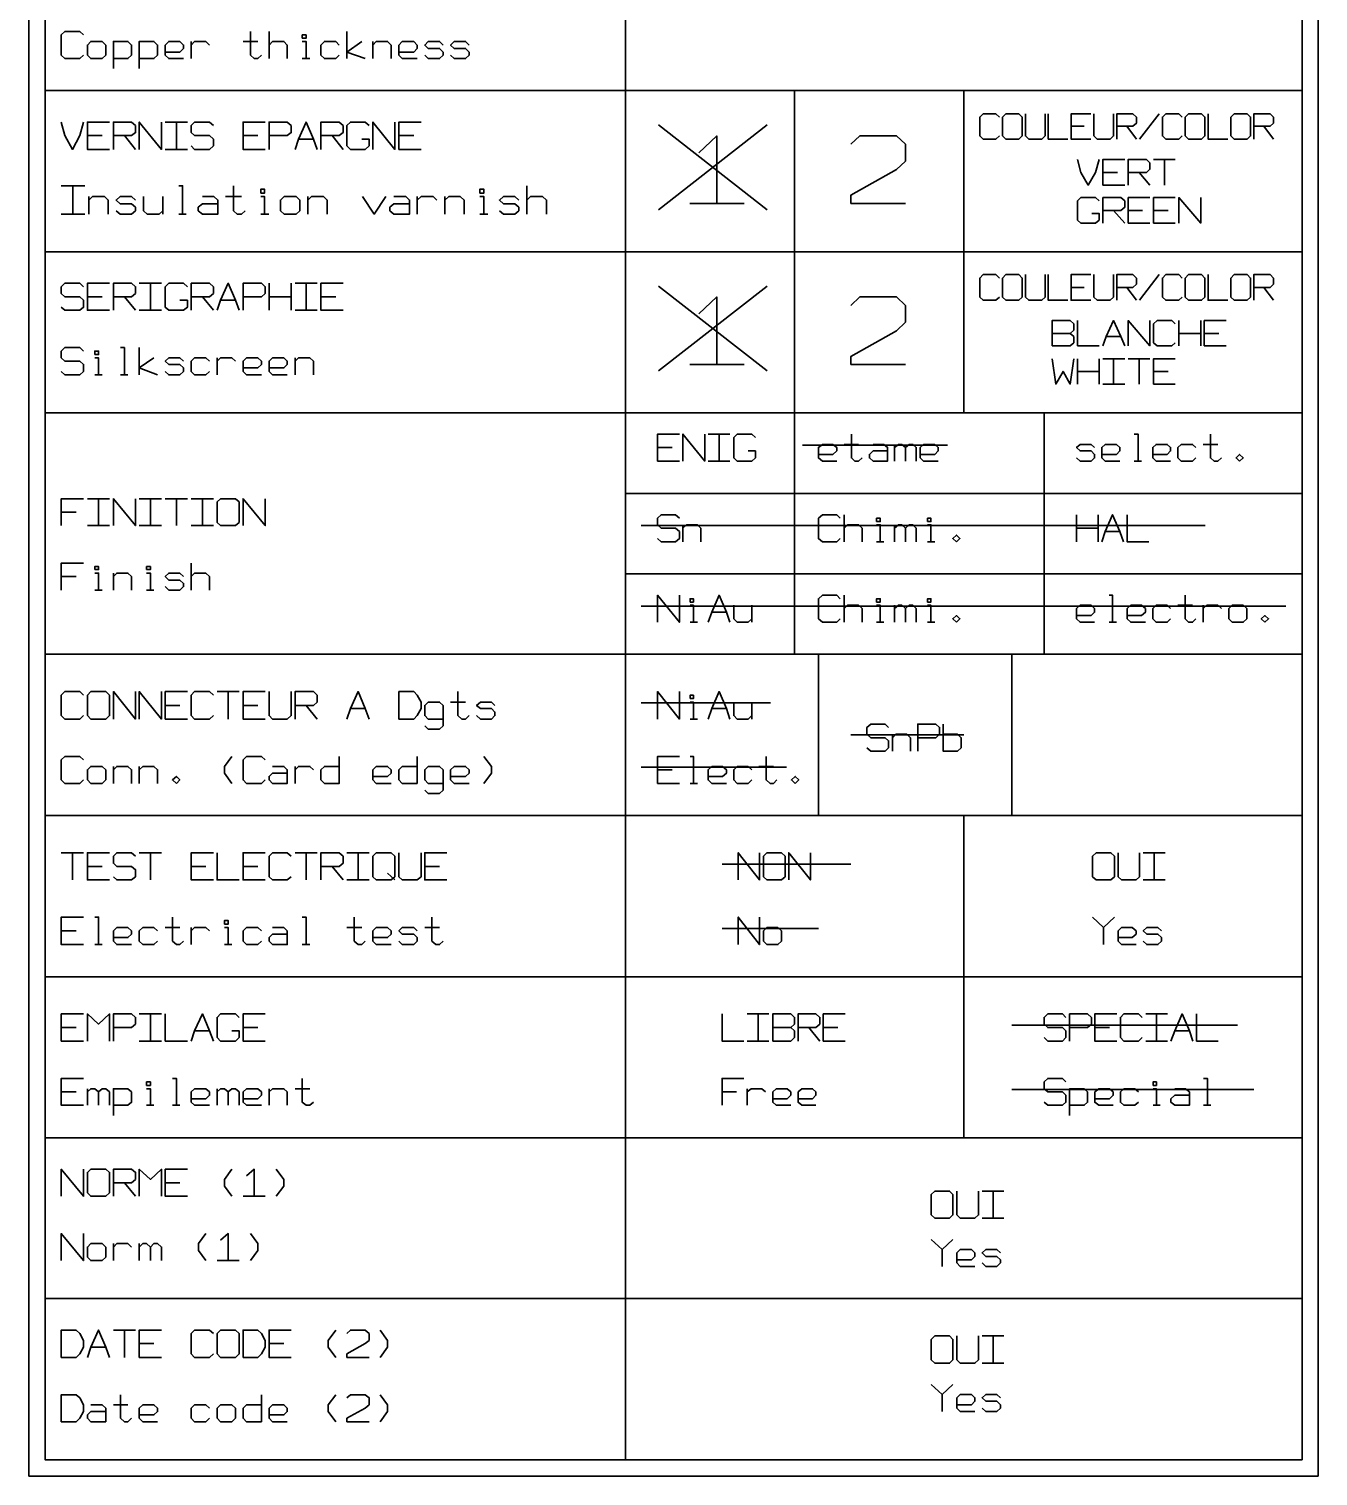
# Model space of a CAD drawing. Header units: millimetres. Extents: x 0 to 1189, y 35 to 806.
# Drawn here: x 215.1 to 308.3, y 459.7 to 564.3 of the extents above; entities that cross this region are included whole.
import ezdxf

# ---------------------------------------------------------------- set-up
doc = ezdxf.new("R2010")
doc.units = ezdxf.units.MM
doc.layers.add('Pen 1', color=7, linetype='Continuous')

msp = doc.modelspace()

# ---------------------------------------------------------------- linework, layer by layer
at = {"layer": 'Pen 1', "color": 7, "lineweight": 30}
for p, q in [((258.25, 652.97), (258.25, 460.85)), ((232.5, 562.15), (232.5, 564.1)), ((238.12, 562.15), (238.12, 564.1)), ((226.88, 562.15), (226.88, 563.38)), ((230.62, 563.38), (231.68, 563.38)), ((240, 562.15), (240, 563.38)), ((234.9, 562.15), (235.45, 562.15)), ((270.48, 559.83), (270.48, 548.17)), ((282.7, 559.83), (282.7, 548.17)), ((295.4, 556.33), (296.83, 558.15)), ((219.38, 556.58), (220.43, 556.58)), ((222.05, 556.58), (222.85, 555.58)), ((225, 557.55), (226.6, 557.55)), ((225.8, 557.55), (225.8, 555.58)), ((230.62, 556.58), (231.68, 556.58)), ((237.05, 556.58), (237.85, 555.58)), ((241.88, 556.58), (242.95, 556.58)), ((260.65, 551.22), (268.5, 557.35)), ((260.65, 557.35), (268.5, 551.22)), ((290.45, 557.25), (291.4, 557.25)), ((294.48, 557.25), (295.17, 556.33)), ((304.38, 557.25), (305.08, 556.33)), ((225, 555.58), (226.6, 555.58)), ((235.7, 556.33), (234.62, 556.33)), ((296.42, 554.85), (297.98, 554.85)), ((297.2, 554.85), (297.2, 553)), ((292.75, 553.92), (293.8, 553.92)), ((295.38, 553.92), (296.15, 553)), ((217.48, 552.95), (219.18, 552.95)), ((218.32, 552.95), (218.32, 550.9)), ((251.12, 550.9), (251.12, 552.95)), ((219.48, 550.9), (219.48, 552.17)), ((224.82, 550.9), (224.82, 552.17)), ((229.35, 552.17), (230.5, 552.17)), ((235.3, 550.9), (235.3, 552.17)), ((243.2, 550.9), (243.2, 552.17)), ((245.2, 550.9), (245.2, 552.17)), ((262.9, 551.67), (266.83, 551.67)), ((217.48, 550.9), (219.18, 550.9)), ((225.98, 550.9), (226.52, 550.9)), ((231.9, 550.9), (232.48, 550.9)), ((247.73, 550.9), (248.3, 550.9)), ((293.52, 551.17), (294.33, 550.25)), ((294.58, 551.17), (295.62, 551.17)), ((296.42, 551.17), (297.48, 551.17)), ((270.48, 548.17), (270.48, 536.53)), ((282.7, 548.17), (282.7, 536.53)), ((295.4, 544.67), (296.83, 546.53)), ((223.12, 545.9), (224.73, 545.9)), ((223.93, 545.9), (223.93, 543.95)), ((232.5, 543.95), (232.5, 545.9)), ((234.1, 545.9), (234.1, 543.95)), ((234.38, 545.9), (235.98, 545.9)), ((235.18, 545.9), (235.18, 543.95)), ((260.65, 539.58), (268.5, 545.7)), ((260.65, 545.7), (268.5, 539.58)), ((290.45, 545.6), (291.4, 545.6)), ((294.48, 545.6), (295.17, 544.67)), ((304.38, 545.6), (305.08, 544.67)), ((219.38, 544.92), (220.43, 544.92)), ((222.05, 544.92), (222.85, 543.95)), ((227.68, 544.92), (228.48, 543.95)), ((230.07, 544.67), (229, 544.67)), ((232.5, 544.92), (234.1, 544.92)), ((236.25, 544.92), (237.32, 544.92)), ((223.12, 543.95), (224.73, 543.95)), ((234.38, 543.95), (235.98, 543.95)), ((298.25, 541.38), (298.25, 543.2)), ((299.83, 543.2), (299.83, 541.38)), ((289.08, 542.28), (290.4, 542.28)), ((294.05, 542.05), (293, 542.05)), ((298.25, 542.28), (299.83, 542.28)), ((300.08, 542.28), (301.12, 542.28)), ((223.12, 539.28), (223.12, 541.25)), ((228.75, 539.28), (228.75, 540.5)), ((234.38, 539.28), (234.38, 540.5)), ((262.9, 540.03), (266.83, 540.03)), ((290.92, 538.62), (290.92, 540.45)), ((292.48, 540.45), (292.48, 538.62)), ((292.75, 540.45), (294.33, 540.45)), ((293.52, 540.45), (293.52, 538.62)), ((294.58, 540.45), (296.15, 540.45)), ((295.38, 540.45), (295.38, 538.62)), ((219.9, 539.28), (220.43, 539.28)), ((221.77, 539.28), (222.3, 539.28)), ((290.92, 539.53), (292.48, 539.53)), ((296.42, 539.53), (297.48, 539.53)), ((292.75, 538.62), (294.33, 538.62)), ((270.48, 536.53), (270.48, 519.08)), ((288.5, 536.53), (288.5, 519.08)), ((264.23, 535), (265.8, 535)), ((265.02, 535), (265.02, 533.05)), ((260.58, 534.03), (261.62, 534.03)), ((271.05, 534.2), (281.52, 534.2)), ((274.05, 534.25), (275.1, 534.25)), ((277.7, 533.05), (277.7, 534.25)), ((300, 534.25), (301.05, 534.25)), ((264.23, 533.05), (265.8, 533.05)), ((295.02, 533.05), (295.55, 533.05)), ((258.25, 530.7), (307.15, 530.7)), ((217.48, 529.35), (218.55, 529.35)), ((219.38, 530.33), (220.98, 530.33)), ((220.18, 530.33), (220.18, 528.38)), ((223.12, 530.33), (224.73, 530.33)), ((223.93, 530.33), (223.93, 528.38)), ((225, 530.33), (226.6, 530.33)), ((225.8, 530.33), (225.8, 528.38)), ((226.88, 530.33), (228.48, 530.33)), ((227.68, 530.33), (227.68, 528.38)), ((219.38, 528.38), (220.98, 528.38)), ((223.12, 528.38), (224.73, 528.38)), ((226.88, 528.38), (228.48, 528.38)), ((300.15, 528.38), (259.4, 528.38)), ((262.4, 527.22), (262.4, 528.45)), ((274.05, 527.22), (274.05, 529.17)), ((277.7, 527.22), (277.7, 528.45)), ((290.85, 527.22), (290.85, 529.17)), ((292.4, 529.17), (292.4, 527.22)), ((290.85, 528.2), (292.4, 528.2)), ((293.98, 527.95), (292.92, 527.95)), ((276.4, 527.22), (276.92, 527.22)), ((280.08, 527.22), (280.6, 527.22)), ((226.88, 523.72), (226.88, 525.67)), ((217.48, 524.7), (218.55, 524.7)), ((221.25, 523.72), (221.25, 524.95)), ((258.25, 524.9), (307.15, 524.9)), ((219.9, 523.72), (220.43, 523.72)), ((223.65, 523.72), (224.18, 523.72)), ((274.05, 521.4), (274.05, 523.35)), ((259.4, 522.55), (305.98, 522.55)), ((265.55, 522.12), (264.5, 522.12)), ((267.38, 521.4), (267.38, 522.62)), ((277.7, 521.4), (277.7, 522.62)), ((298.17, 522.62), (299.23, 522.62)), ((300, 521.4), (300, 522.62)), ((262.92, 521.4), (263.45, 521.4)), ((276.4, 521.4), (276.92, 521.4)), ((280.08, 521.4), (280.6, 521.4)), ((293.2, 521.4), (293.73, 521.4)), ((272.2, 519.08), (272.2, 507.42)), ((286.17, 519.08), (286.17, 507.42)), ((228.75, 516.38), (230.35, 516.38)), ((229.55, 516.38), (229.55, 514.4)), ((225, 515.38), (226.05, 515.38)), ((230.62, 515.38), (231.68, 515.38)), ((235.18, 515.38), (235.98, 514.4)), ((239.45, 515.15), (238.38, 515.15)), ((245.62, 515.62), (246.7, 515.62)), ((259.4, 515.58), (268.73, 515.58)), ((265.55, 515.15), (264.5, 515.15)), ((267.38, 514.4), (267.38, 515.62)), ((262.92, 514.4), (263.45, 514.4)), ((274.55, 513.25), (282.7, 513.25)), ((277.55, 512.08), (277.55, 513.3)), ((221.25, 509.75), (221.25, 510.98)), ((223.12, 509.75), (223.12, 510.98)), ((234.38, 509.75), (234.38, 510.98)), ((259.4, 510.92), (269.88, 510.92)), ((260.58, 510.73), (261.62, 510.73)), ((267.9, 510.98), (268.95, 510.98)), ((262.92, 509.75), (263.45, 509.75)), ((282.7, 507.42), (282.7, 495.77)), ((217.48, 504.73), (219.1, 504.73)), ((218.3, 504.73), (218.3, 502.77)), ((223.12, 504.73), (224.73, 504.73)), ((223.93, 504.73), (223.93, 502.77)), ((234.38, 504.73), (235.98, 504.73)), ((235.18, 504.73), (235.18, 502.77)), ((238.12, 504.73), (239.73, 504.73)), ((238.93, 504.73), (238.93, 502.77)), ((295.67, 504.73), (297.25, 504.73)), ((296.45, 504.73), (296.45, 502.77)), ((219.38, 503.75), (220.43, 503.75)), ((226.88, 503.75), (227.93, 503.75)), ((230.62, 503.75), (231.68, 503.75)), ((237.05, 503.75), (237.85, 502.77)), ((241.6, 502.77), (241.07, 503.25)), ((243.75, 503.75), (244.82, 503.75)), ((265.23, 503.92), (274.55, 503.92)), ((238.12, 502.77), (239.73, 502.77)), ((295.67, 502.77), (297.25, 502.77)), ((217.48, 499.08), (218.55, 499.08)), ((225, 499.33), (226.05, 499.33)), ((226.88, 498.1), (226.88, 499.33)), ((238.12, 499.33), (239.2, 499.33)), ((243.75, 499.33), (244.82, 499.33)), ((265.23, 499.27), (272.2, 499.27)), ((292.8, 499.33), (292.8, 498.1)), ((219.9, 498.1), (220.43, 498.1)), ((229.27, 498.1), (229.8, 498.1)), ((234.9, 498.1), (235.45, 498.1)), ((282.7, 495.77), (282.7, 484.12)), ((223.12, 493.08), (224.73, 493.08)), ((223.93, 493.08), (223.93, 491.12)), ((267.05, 493.08), (268.62, 493.08)), ((267.85, 493.08), (267.85, 491.12)), ((295.85, 493.08), (297.42, 493.08)), ((296.62, 493.08), (296.62, 491.12)), ((217.48, 492.1), (218.55, 492.1)), ((228.2, 491.85), (227.12, 491.85)), ((230.62, 492.1), (231.68, 492.1)), ((268.9, 492.1), (270.2, 492.1)), ((271.5, 492.1), (272.3, 491.12)), ((272.55, 492.1), (273.6, 492.1)), ((286.17, 492.27), (302.48, 492.27)), ((292.17, 492.1), (293.23, 492.1)), ((299, 491.85), (297.95, 491.85)), ((223.12, 491.12), (224.73, 491.12)), ((267.05, 491.12), (268.62, 491.12)), ((295.85, 491.12), (297.42, 491.12)), ((219.38, 486.48), (219.38, 487.67)), ((228.75, 486.48), (228.75, 487.67)), ((232.5, 486.48), (232.5, 487.67)), ((234.38, 487.67), (235.45, 487.67)), ((267.05, 486.48), (267.05, 487.67)), ((286.17, 487.62), (303.65, 487.62)), ((217.48, 487.45), (218.55, 487.45)), ((223.65, 486.48), (224.18, 486.48)), ((225.52, 486.48), (226.05, 486.48)), ((265.23, 487.45), (266.27, 487.45)), ((296.38, 486.48), (296.9, 486.48)), ((300.02, 486.48), (300.55, 486.48)), ((222.05, 480.88), (222.85, 479.9)), ((225, 480.88), (226.05, 480.88)), ((284.02, 480.27), (285.6, 480.27)), ((284.83, 480.27), (284.83, 478.33)), ((230.62, 479.9), (232.23, 479.9)), ((284.02, 478.33), (285.6, 478.33)), ((221.25, 475.25), (221.25, 476.48)), ((223.12, 475.25), (223.12, 476.48)), ((281.15, 476.05), (281.15, 474.83)), ((228.75, 475.25), (230.35, 475.25)), ((221.25, 470.23), (222.85, 470.23)), ((222.05, 470.23), (222.05, 468.25)), ((284.02, 469.8), (285.6, 469.8)), ((284.83, 469.8), (284.83, 467.83)), ((220.7, 469), (219.62, 469)), ((223.12, 469.25), (224.18, 469.25)), ((232.5, 469.25), (233.57, 469.25)), ((284.02, 467.83), (285.6, 467.83)), ((281.15, 465.58), (281.15, 464.35)), ((221.25, 464.83), (222.3, 464.83))]:
    msp.add_line(p, q, dxfattribs=at)
for points in [[(308.3, 666.92), (215.15, 666.92), (215.15, 459.67), (308.3, 459.67), (308.3, 666.92)], [(300.15, 571.45), (216.32, 571.45), (216.32, 559.83), (307.15, 559.83), (307.15, 571.45)], [(219.1, 562.4), (218.82, 562.15), (217.75, 562.15), (217.48, 562.4), (217.48, 563.85), (217.75, 564.1), (218.82, 564.1), (219.1, 563.85)], [(231.95, 562.4), (231.68, 562.15), (231.43, 562.15), (231.15, 562.4), (231.15, 564.1)], [(219.38, 562.4), (219.38, 563.12), (219.62, 563.38), (220.43, 563.38), (220.7, 563.12), (220.7, 562.4), (220.43, 562.15), (219.62, 562.15), (219.38, 562.4)], [(221.25, 561.42), (221.25, 563.38), (222.3, 563.38), (222.57, 563.12), (222.57, 562.4), (222.3, 562.15), (221.25, 562.15)], [(223.12, 561.42), (223.12, 563.38), (224.18, 563.38), (224.45, 563.12), (224.45, 562.4), (224.18, 562.15), (223.12, 562.15)], [(225, 562.62), (226.05, 562.62), (226.32, 562.88), (226.32, 563.12), (226.05, 563.38), (225.25, 563.38), (225, 563.12), (225, 562.4), (225.25, 562.15), (226.32, 562.15)], [(226.88, 563.12), (227.12, 563.38), (227.93, 563.38), (228.2, 563.12)], [(232.5, 563.12), (232.75, 563.38), (233.57, 563.38), (233.82, 563.12), (233.82, 562.15)], [(234.9, 563.62), (234.9, 563.85), (235.18, 563.85), (235.18, 563.62), (234.9, 563.62)], [(235.18, 562.15), (235.18, 563.38), (234.9, 563.38)], [(237.57, 562.4), (237.32, 562.15), (236.5, 562.15), (236.25, 562.4), (236.25, 563.12), (236.5, 563.38), (237.32, 563.38), (237.57, 563.12)], [(239.2, 563.38), (238.12, 562.62), (239.45, 562.15)], [(240, 563.12), (240.25, 563.38), (241.07, 563.38), (241.32, 563.12), (241.32, 562.15)], [(241.88, 562.62), (242.95, 562.62), (243.2, 562.88), (243.2, 563.12), (242.95, 563.38), (242.12, 563.38), (241.88, 563.12), (241.88, 562.4), (242.12, 562.15), (243.2, 562.15)], [(243.75, 562.4), (244, 562.15), (244.82, 562.15), (245.07, 562.4), (245.07, 562.62), (244.82, 562.88), (244, 562.88), (243.75, 563.12), (244, 563.38), (244.82, 563.38), (245.07, 563.12)], [(245.62, 562.4), (245.88, 562.15), (246.7, 562.15), (246.95, 562.4), (246.95, 562.62), (246.7, 562.88), (245.88, 562.88), (245.62, 563.12), (245.88, 563.38), (246.7, 563.38), (246.95, 563.12)], [(300.15, 559.83), (216.32, 559.83), (216.32, 548.17), (307.15, 548.17), (307.15, 559.83)], [(285.27, 556.55), (285.02, 556.33), (284.1, 556.33), (283.85, 556.55), (283.85, 557.92), (284.1, 558.15), (285.02, 558.15), (285.27, 557.92)], [(285.5, 556.55), (285.75, 556.33), (286.67, 556.33), (286.92, 556.55), (286.92, 557.92), (286.67, 558.15), (285.75, 558.15), (285.5, 557.92), (285.5, 556.55)], [(287.15, 558.15), (287.15, 556.55), (287.4, 556.33), (288.33, 556.33), (288.58, 556.55), (288.58, 558.15)], [(288.8, 558.15), (288.8, 556.33), (290.23, 556.33)], [(291.88, 556.33), (290.45, 556.33), (290.45, 558.15), (291.88, 558.15)], [(292.1, 558.15), (292.1, 556.55), (292.35, 556.33), (293.27, 556.33), (293.52, 556.55), (293.52, 558.15)], [(293.75, 556.33), (293.75, 558.15), (294.92, 558.15), (295.17, 557.92), (295.17, 557.47), (294.92, 557.25), (293.75, 557.25)], [(298.48, 556.55), (298.23, 556.33), (297.3, 556.33), (297.05, 556.55), (297.05, 557.92), (297.3, 558.15), (298.23, 558.15), (298.48, 557.92)], [(298.7, 556.55), (298.95, 556.33), (299.88, 556.33), (300.12, 556.55), (300.12, 557.92), (299.88, 558.15), (298.95, 558.15), (298.7, 557.92), (298.7, 556.55)], [(300.35, 558.15), (300.35, 556.33), (301.77, 556.33)], [(302, 556.55), (302.25, 556.33), (303.17, 556.33), (303.42, 556.55), (303.42, 557.92), (303.17, 558.15), (302.25, 558.15), (302, 557.92), (302, 556.55)], [(303.65, 556.33), (303.65, 558.15), (304.83, 558.15), (305.08, 557.92), (305.08, 557.47), (304.83, 557.25), (303.65, 557.25)], [(217.48, 557.55), (217.75, 556.58), (218.3, 555.58), (218.82, 556.58), (219.1, 557.55)], [(220.98, 555.58), (219.38, 555.58), (219.38, 557.55), (220.98, 557.55)], [(221.25, 555.58), (221.25, 557.55), (222.57, 557.55), (222.85, 557.3), (222.85, 556.8), (222.57, 556.58), (221.25, 556.58)], [(223.12, 555.58), (223.12, 557.55), (224.73, 555.58), (224.73, 557.55)], [(226.88, 555.83), (227.12, 555.58), (228.2, 555.58), (228.48, 555.83), (228.48, 556.33), (228.2, 556.58), (227.12, 556.58), (226.88, 556.8), (226.88, 557.3), (227.12, 557.55), (228.2, 557.55), (228.48, 557.3)], [(232.23, 555.58), (230.62, 555.58), (230.62, 557.55), (232.23, 557.55)], [(232.5, 555.58), (232.5, 557.55), (233.82, 557.55), (234.1, 557.3), (234.1, 556.8), (233.82, 556.58), (232.5, 556.58)], [(234.38, 555.58), (234.62, 556.33), (235.18, 557.55), (235.7, 556.33), (235.98, 555.58)], [(236.25, 555.58), (236.25, 557.55), (237.57, 557.55), (237.85, 557.3), (237.85, 556.8), (237.57, 556.58), (236.25, 556.58)], [(239.2, 556.33), (239.73, 556.33), (239.73, 555.83), (239.45, 555.58), (238.38, 555.58), (238.12, 555.83), (238.12, 557.3), (238.38, 557.55), (239.45, 557.55), (239.73, 557.3)], [(240, 555.58), (240, 557.55), (241.6, 555.58), (241.6, 557.55)], [(243.48, 555.58), (241.88, 555.58), (241.88, 557.55), (243.48, 557.55)], [(264.85, 551.67), (264.85, 556.55), (263.55, 555.33)], [(274.55, 555.95), (275.2, 556.55), (277.83, 556.55), (278.48, 555.95), (278.48, 554.72), (277.83, 554.12), (274.55, 552.28), (274.55, 551.67), (278.48, 551.67)], [(290.92, 554.85), (291.17, 553.92), (291.7, 553), (292.23, 553.92), (292.48, 554.85)], [(294.33, 553), (292.75, 553), (292.75, 554.85), (294.33, 554.85)], [(294.58, 553), (294.58, 554.85), (295.9, 554.85), (296.15, 554.6), (296.15, 554.15), (295.9, 553.92), (294.58, 553.92)], [(226.25, 550.9), (226.25, 552.95), (225.98, 552.95)], [(230.77, 551.15), (230.5, 550.9), (230.2, 550.9), (229.93, 551.15), (229.93, 552.95)], [(231.9, 552.42), (231.9, 552.7), (232.18, 552.7), (232.18, 552.42), (231.9, 552.42)], [(247.73, 552.42), (247.73, 552.7), (248.02, 552.7), (248.02, 552.42), (247.73, 552.42)], [(219.48, 551.92), (219.75, 552.17), (220.6, 552.17), (220.88, 551.92), (220.88, 550.9)], [(221.45, 551.15), (221.73, 550.9), (222.57, 550.9), (222.85, 551.15), (222.85, 551.4), (222.57, 551.65), (221.73, 551.65), (221.45, 551.92), (221.73, 552.17), (222.57, 552.17), (222.85, 551.92)], [(223.43, 552.17), (223.43, 551.15), (223.7, 550.9), (224.55, 550.9), (224.82, 551.15)], [(227.68, 552.17), (228.5, 552.17), (228.8, 551.92), (228.8, 550.9), (227.68, 550.9), (227.38, 551.15), (227.38, 551.4), (227.68, 551.65), (228.8, 551.65)], [(232.18, 550.9), (232.18, 552.17), (231.9, 552.17)], [(233.32, 551.15), (233.32, 551.92), (233.6, 552.17), (234.45, 552.17), (234.73, 551.92), (234.73, 551.15), (234.45, 550.9), (233.6, 550.9), (233.32, 551.15)], [(235.3, 551.92), (235.57, 552.17), (236.43, 552.17), (236.7, 551.92), (236.7, 550.9)], [(239.25, 552.17), (240.1, 550.9), (240.95, 552.17)], [(241.52, 552.17), (242.38, 552.17), (242.65, 551.92), (242.65, 550.9), (241.52, 550.9), (241.23, 551.15), (241.23, 551.4), (241.52, 551.65), (242.65, 551.65)], [(243.2, 551.92), (243.5, 552.17), (244.35, 552.17), (244.62, 551.92)], [(245.2, 551.92), (245.48, 552.17), (246.32, 552.17), (246.6, 551.92), (246.6, 550.9)], [(248.02, 550.9), (248.02, 552.17), (247.73, 552.17)], [(249.15, 551.15), (249.43, 550.9), (250.27, 550.9), (250.55, 551.15), (250.55, 551.4), (250.27, 551.65), (249.43, 551.65), (249.15, 551.92), (249.43, 552.17), (250.27, 552.17), (250.55, 551.92)], [(251.12, 551.92), (251.4, 552.17), (252.25, 552.17), (252.55, 551.92), (252.55, 550.9)], [(291.95, 550.95), (292.48, 550.95), (292.48, 550.47), (292.23, 550.25), (291.17, 550.25), (290.92, 550.47), (290.92, 551.85), (291.17, 552.1), (292.23, 552.1), (292.48, 551.85)], [(292.75, 550.25), (292.75, 552.1), (294.05, 552.1), (294.33, 551.85), (294.33, 551.4), (294.05, 551.17), (292.75, 551.17)], [(296.15, 550.25), (294.58, 550.25), (294.58, 552.1), (296.15, 552.1)], [(297.98, 550.25), (296.42, 550.25), (296.42, 552.1), (297.98, 552.1)], [(298.25, 550.25), (298.25, 552.1), (299.83, 550.25), (299.83, 552.1)], [(300.15, 548.17), (216.32, 548.17), (216.32, 536.53), (307.15, 536.53), (307.15, 548.17)], [(285.27, 544.9), (285.02, 544.67), (284.1, 544.67), (283.85, 544.9), (283.85, 546.28), (284.1, 546.53), (285.02, 546.53), (285.27, 546.28)], [(285.5, 544.9), (285.75, 544.67), (286.67, 544.67), (286.92, 544.9), (286.92, 546.28), (286.67, 546.53), (285.75, 546.53), (285.5, 546.28), (285.5, 544.9)], [(287.15, 546.53), (287.15, 544.9), (287.4, 544.67), (288.33, 544.67), (288.58, 544.9), (288.58, 546.53)], [(288.8, 546.53), (288.8, 544.67), (290.23, 544.67)], [(291.88, 544.67), (290.45, 544.67), (290.45, 546.53), (291.88, 546.53)], [(292.1, 546.53), (292.1, 544.9), (292.35, 544.67), (293.27, 544.67), (293.52, 544.9), (293.52, 546.53)], [(293.75, 544.67), (293.75, 546.53), (294.92, 546.53), (295.17, 546.28), (295.17, 545.83), (294.92, 545.6), (293.75, 545.6)], [(298.48, 544.9), (298.23, 544.67), (297.3, 544.67), (297.05, 544.9), (297.05, 546.28), (297.3, 546.53), (298.23, 546.53), (298.48, 546.28)], [(298.7, 544.9), (298.95, 544.67), (299.88, 544.67), (300.12, 544.9), (300.12, 546.28), (299.88, 546.53), (298.95, 546.53), (298.7, 546.28), (298.7, 544.9)], [(300.35, 546.53), (300.35, 544.67), (301.77, 544.67)], [(302, 544.9), (302.25, 544.67), (303.17, 544.67), (303.42, 544.9), (303.42, 546.28), (303.17, 546.53), (302.25, 546.53), (302, 546.28), (302, 544.9)], [(303.65, 544.67), (303.65, 546.53), (304.83, 546.53), (305.08, 546.28), (305.08, 545.83), (304.83, 545.6), (303.65, 545.6)], [(217.48, 544.17), (217.75, 543.95), (218.82, 543.95), (219.1, 544.17), (219.1, 544.67), (218.82, 544.92), (217.75, 544.92), (217.48, 545.17), (217.48, 545.65), (217.75, 545.9), (218.82, 545.9), (219.1, 545.65)], [(220.98, 543.95), (219.38, 543.95), (219.38, 545.9), (220.98, 545.9)], [(221.25, 543.95), (221.25, 545.9), (222.57, 545.9), (222.85, 545.65), (222.85, 545.17), (222.57, 544.92), (221.25, 544.92)], [(226.05, 544.67), (226.6, 544.67), (226.6, 544.17), (226.32, 543.95), (225.25, 543.95), (225, 544.17), (225, 545.65), (225.25, 545.9), (226.32, 545.9), (226.6, 545.65)], [(226.88, 543.95), (226.88, 545.9), (228.2, 545.9), (228.48, 545.65), (228.48, 545.17), (228.2, 544.92), (226.88, 544.92)], [(228.75, 543.95), (229, 544.67), (229.55, 545.9), (230.07, 544.67), (230.35, 543.95)], [(230.62, 543.95), (230.62, 545.9), (231.95, 545.9), (232.23, 545.65), (232.23, 545.17), (231.95, 544.92), (230.62, 544.92)], [(237.85, 543.95), (236.25, 543.95), (236.25, 545.9), (237.85, 545.9)], [(264.85, 540.03), (264.85, 544.92), (263.55, 543.7)], [(274.55, 544.3), (275.2, 544.92), (277.83, 544.92), (278.48, 544.3), (278.48, 543.08), (277.83, 542.47), (274.55, 540.62), (274.55, 540.03), (278.48, 540.03)], [(289.08, 541.38), (289.08, 543.2), (290.4, 543.2), (290.65, 542.97), (290.65, 542.5), (290.4, 542.28), (290.65, 542.05), (290.65, 541.6), (290.4, 541.38), (289.08, 541.38)], [(290.92, 543.2), (290.92, 541.38), (292.48, 541.38)], [(292.75, 541.38), (293, 542.05), (293.52, 543.2), (294.05, 542.05), (294.33, 541.38)], [(294.58, 541.38), (294.58, 543.2), (296.15, 541.38), (296.15, 543.2)], [(297.98, 541.6), (297.73, 541.38), (296.67, 541.38), (296.42, 541.6), (296.42, 542.97), (296.67, 543.2), (297.73, 543.2), (297.98, 542.97)], [(301.65, 541.38), (300.08, 541.38), (300.08, 543.2), (301.65, 543.2)], [(217.48, 539.53), (217.75, 539.28), (218.82, 539.28), (219.1, 539.53), (219.1, 540.03), (218.82, 540.28), (217.75, 540.28), (217.48, 540.5), (217.48, 541), (217.75, 541.25), (218.82, 541.25), (219.1, 541)], [(219.9, 540.75), (219.9, 541), (220.18, 541), (220.18, 540.75), (219.9, 540.75)], [(222.05, 539.28), (222.05, 541.25), (221.77, 541.25)], [(220.18, 539.28), (220.18, 540.5), (219.9, 540.5)], [(224.18, 540.5), (223.12, 539.78), (224.45, 539.28)], [(225, 539.53), (225.25, 539.28), (226.05, 539.28), (226.32, 539.53), (226.32, 539.78), (226.05, 540.03), (225.25, 540.03), (225, 540.28), (225.25, 540.5), (226.05, 540.5), (226.32, 540.28)], [(228.2, 539.53), (227.93, 539.28), (227.12, 539.28), (226.88, 539.53), (226.88, 540.28), (227.12, 540.5), (227.93, 540.5), (228.2, 540.28)], [(228.75, 540.28), (229, 540.5), (229.8, 540.5), (230.07, 540.28)], [(230.62, 539.78), (231.68, 539.78), (231.95, 540.03), (231.95, 540.28), (231.68, 540.5), (230.88, 540.5), (230.62, 540.28), (230.62, 539.53), (230.88, 539.28), (231.95, 539.28)], [(232.5, 539.78), (233.57, 539.78), (233.82, 540.03), (233.82, 540.28), (233.57, 540.5), (232.75, 540.5), (232.5, 540.28), (232.5, 539.53), (232.75, 539.28), (233.82, 539.28)], [(234.38, 540.28), (234.62, 540.5), (235.45, 540.5), (235.7, 540.28), (235.7, 539.28)], [(289.08, 540.45), (289.35, 538.62), (289.88, 539.53), (290.4, 538.62), (290.65, 540.45)], [(297.98, 538.62), (296.42, 538.62), (296.42, 540.45), (297.98, 540.45)], [(300.15, 536.53), (216.32, 536.53), (216.32, 519.08), (307.15, 519.08), (307.15, 536.53)], [(262.15, 533.05), (260.58, 533.05), (260.58, 535), (262.15, 535)], [(262.4, 533.05), (262.4, 535), (263.98, 533.05), (263.98, 535)], [(267.12, 533.78), (267.65, 533.78), (267.65, 533.28), (267.38, 533.05), (266.33, 533.05), (266.08, 533.28), (266.08, 534.75), (266.33, 535), (267.38, 535), (267.65, 534.75)], [(275.35, 533.28), (275.1, 533.05), (274.83, 533.05), (274.58, 533.28), (274.58, 535)], [(295.3, 533.05), (295.3, 535), (295.02, 535)], [(301.33, 533.28), (301.05, 533.05), (300.8, 533.05), (300.52, 533.28), (300.52, 535)], [(272.2, 533.53), (273.25, 533.53), (273.52, 533.78), (273.52, 534.03), (273.25, 534.25), (272.48, 534.25), (272.2, 534.03), (272.2, 533.28), (272.48, 533.05), (273.52, 533.05)], [(276.15, 534.25), (276.92, 534.25), (277.2, 534.03), (277.2, 533.05), (276.15, 533.05), (275.88, 533.28), (275.88, 533.53), (276.15, 533.78), (277.2, 533.78)], [(277.7, 534.03), (277.98, 534.25), (278.23, 534.25), (278.5, 534.03), (278.5, 533.05)], [(278.5, 534.03), (278.75, 534.25), (279.02, 534.25), (279.27, 534.03), (279.27, 533.05)], [(279.55, 533.53), (280.6, 533.53), (280.85, 533.78), (280.85, 534.03), (280.6, 534.25), (279.8, 534.25), (279.55, 534.03), (279.55, 533.28), (279.8, 533.05), (280.85, 533.05)], [(290.85, 533.28), (291.1, 533.05), (291.9, 533.05), (292.15, 533.28), (292.15, 533.53), (291.9, 533.78), (291.1, 533.78), (290.85, 534.03), (291.1, 534.25), (291.9, 534.25), (292.15, 534.03)], [(292.67, 533.53), (293.73, 533.53), (293.98, 533.78), (293.98, 534.03), (293.73, 534.25), (292.92, 534.25), (292.67, 534.03), (292.67, 533.28), (292.92, 533.05), (293.98, 533.05)], [(296.35, 533.53), (297.4, 533.53), (297.65, 533.78), (297.65, 534.03), (297.4, 534.25), (296.6, 534.25), (296.35, 534.03), (296.35, 533.28), (296.6, 533.05), (297.65, 533.05)], [(299.48, 533.28), (299.23, 533.05), (298.42, 533.05), (298.17, 533.28), (298.17, 534.03), (298.42, 534.25), (299.23, 534.25), (299.48, 534.03)], [(302.62, 533.05), (302.38, 533.28), (302.62, 533.53), (302.9, 533.28), (302.62, 533.05)], [(217.48, 528.38), (217.48, 530.33), (219.1, 530.33)], [(221.25, 528.38), (221.25, 530.33), (222.85, 528.38), (222.85, 530.33)], [(228.75, 528.62), (229, 528.38), (230.07, 528.38), (230.35, 528.62), (230.35, 530.1), (230.07, 530.33), (229, 530.33), (228.75, 530.1), (228.75, 528.62)], [(230.62, 528.38), (230.62, 530.33), (232.23, 528.38), (232.23, 530.33)], [(260.58, 527.45), (260.83, 527.22), (261.88, 527.22), (262.15, 527.45), (262.15, 527.95), (261.88, 528.2), (260.83, 528.2), (260.58, 528.45), (260.58, 528.92), (260.83, 529.17), (261.88, 529.17), (262.15, 528.92)], [(262.4, 528.2), (262.67, 528.45), (263.45, 528.45), (263.7, 528.2), (263.7, 527.22)], [(273.77, 527.45), (273.52, 527.22), (272.48, 527.22), (272.2, 527.45), (272.2, 528.92), (272.48, 529.17), (273.52, 529.17), (273.77, 528.92)], [(274.05, 528.2), (274.3, 528.45), (275.1, 528.45), (275.35, 528.2), (275.35, 527.22)], [(276.4, 528.67), (276.4, 528.92), (276.67, 528.92), (276.67, 528.67), (276.4, 528.67)], [(276.67, 527.22), (276.67, 528.45), (276.4, 528.45)], [(277.7, 528.2), (277.98, 528.45), (278.23, 528.45), (278.5, 528.2), (278.5, 527.22)], [(278.5, 528.2), (278.75, 528.45), (279.02, 528.45), (279.27, 528.2), (279.27, 527.22)], [(280.08, 528.67), (280.08, 528.92), (280.33, 528.92), (280.33, 528.67), (280.08, 528.67)], [(280.33, 527.22), (280.33, 528.45), (280.08, 528.45)], [(292.67, 527.22), (292.92, 527.95), (293.45, 529.17), (293.98, 527.95), (294.25, 527.22)], [(294.5, 529.17), (294.5, 527.22), (296.08, 527.22)], [(282.17, 527.22), (281.9, 527.45), (282.17, 527.7), (282.42, 527.45), (282.17, 527.22)], [(217.48, 523.72), (217.48, 525.67), (219.1, 525.67)], [(219.9, 525.2), (219.9, 525.42), (220.18, 525.42), (220.18, 525.2), (219.9, 525.2)], [(223.65, 525.2), (223.65, 525.42), (223.93, 525.42), (223.93, 525.2), (223.65, 525.2)], [(220.18, 523.72), (220.18, 524.95), (219.9, 524.95)], [(221.25, 524.7), (221.5, 524.95), (222.3, 524.95), (222.57, 524.7), (222.57, 523.72)], [(223.93, 523.72), (223.93, 524.95), (223.65, 524.95)], [(225, 523.97), (225.25, 523.72), (226.05, 523.72), (226.32, 523.97), (226.32, 524.2), (226.05, 524.45), (225.25, 524.45), (225, 524.7), (225.25, 524.95), (226.05, 524.95), (226.32, 524.7)], [(226.88, 524.7), (227.12, 524.95), (227.93, 524.95), (228.2, 524.7), (228.2, 523.72)], [(260.58, 521.4), (260.58, 523.35), (262.15, 521.4), (262.15, 523.35)], [(262.92, 522.85), (262.92, 523.1), (263.17, 523.1), (263.17, 522.85), (262.92, 522.85)], [(264.23, 521.4), (264.5, 522.12), (265.02, 523.35), (265.55, 522.12), (265.8, 521.4)], [(273.77, 521.65), (273.52, 521.4), (272.48, 521.4), (272.2, 521.65), (272.2, 523.1), (272.48, 523.35), (273.52, 523.35), (273.77, 523.1)], [(276.4, 522.85), (276.4, 523.1), (276.67, 523.1), (276.67, 522.85), (276.4, 522.85)], [(280.08, 522.85), (280.08, 523.1), (280.33, 523.1), (280.33, 522.85), (280.08, 522.85)], [(293.45, 521.4), (293.45, 523.35), (293.2, 523.35)], [(299.48, 521.65), (299.23, 521.4), (298.95, 521.4), (298.7, 521.65), (298.7, 523.35)], [(263.17, 521.4), (263.17, 522.62), (262.92, 522.62)], [(266.08, 522.62), (266.08, 521.65), (266.33, 521.4), (267.12, 521.4), (267.38, 521.65)], [(274.05, 522.38), (274.3, 522.62), (275.1, 522.62), (275.35, 522.38), (275.35, 521.4)], [(276.67, 521.4), (276.67, 522.62), (276.4, 522.62)], [(277.7, 522.38), (277.98, 522.62), (278.23, 522.62), (278.5, 522.38), (278.5, 521.4)], [(278.5, 522.38), (278.75, 522.62), (279.02, 522.62), (279.27, 522.38), (279.27, 521.4)], [(280.33, 521.4), (280.33, 522.62), (280.08, 522.62)], [(290.85, 521.88), (291.9, 521.88), (292.15, 522.12), (292.15, 522.38), (291.9, 522.62), (291.1, 522.62), (290.85, 522.38), (290.85, 521.65), (291.1, 521.4), (292.15, 521.4)], [(294.5, 521.88), (295.55, 521.88), (295.83, 522.12), (295.83, 522.38), (295.55, 522.62), (294.77, 522.62), (294.5, 522.38), (294.5, 521.65), (294.77, 521.4), (295.83, 521.4)], [(297.65, 521.65), (297.4, 521.4), (296.6, 521.4), (296.35, 521.65), (296.35, 522.38), (296.6, 522.62), (297.4, 522.62), (297.65, 522.38)], [(300, 522.38), (300.27, 522.62), (301.05, 522.62), (301.33, 522.38)], [(301.85, 521.65), (301.85, 522.38), (302.1, 522.62), (302.9, 522.62), (303.15, 522.38), (303.15, 521.65), (302.9, 521.4), (302.1, 521.4), (301.85, 521.65)], [(282.17, 521.4), (281.9, 521.65), (282.17, 521.88), (282.42, 521.65), (282.17, 521.4)], [(304.45, 521.4), (304.2, 521.65), (304.45, 521.88), (304.73, 521.65), (304.45, 521.4)], [(300.15, 519.08), (216.32, 519.08), (216.32, 507.42), (307.15, 507.42), (307.15, 519.08)], [(219.1, 514.65), (218.82, 514.4), (217.75, 514.4), (217.48, 514.65), (217.48, 516.12), (217.75, 516.38), (218.82, 516.38), (219.1, 516.12)], [(219.38, 514.65), (219.62, 514.4), (220.7, 514.4), (220.98, 514.65), (220.98, 516.12), (220.7, 516.38), (219.62, 516.38), (219.38, 516.12), (219.38, 514.65)], [(221.25, 514.4), (221.25, 516.38), (222.85, 514.4), (222.85, 516.38)], [(223.12, 514.4), (223.12, 516.38), (224.73, 514.4), (224.73, 516.38)], [(226.6, 514.4), (225, 514.4), (225, 516.38), (226.6, 516.38)], [(228.48, 514.65), (228.2, 514.4), (227.12, 514.4), (226.88, 514.65), (226.88, 516.12), (227.12, 516.38), (228.2, 516.38), (228.48, 516.12)], [(232.23, 514.4), (230.62, 514.4), (230.62, 516.38), (232.23, 516.38)], [(232.5, 516.38), (232.5, 514.65), (232.75, 514.4), (233.82, 514.4), (234.1, 514.65), (234.1, 516.38)], [(234.38, 514.4), (234.38, 516.38), (235.7, 516.38), (235.98, 516.12), (235.98, 515.62), (235.7, 515.38), (234.38, 515.38)], [(238.12, 514.4), (238.38, 515.15), (238.93, 516.38), (239.45, 515.15), (239.73, 514.4)], [(241.88, 514.4), (241.88, 516.38), (242.95, 516.38), (243.2, 516.12), (243.48, 515.62), (243.48, 515.15), (243.2, 514.65), (242.95, 514.4), (241.88, 514.4)], [(246.95, 514.65), (246.7, 514.4), (246.43, 514.4), (246.15, 514.65), (246.15, 516.38)], [(260.58, 514.4), (260.58, 516.38), (262.15, 514.4), (262.15, 516.38)], [(262.92, 515.88), (262.92, 516.12), (263.17, 516.12), (263.17, 515.88), (262.92, 515.88)], [(264.23, 514.4), (264.5, 515.15), (265.02, 516.38), (265.55, 515.15), (265.8, 514.4)], [(243.75, 513.92), (244, 513.67), (244.82, 513.67), (245.07, 513.92), (245.07, 515.38), (244.82, 515.62), (244, 515.62), (243.75, 515.38), (243.75, 514.65), (244, 514.4), (245.07, 514.4)], [(247.5, 514.65), (247.77, 514.4), (248.57, 514.4), (248.82, 514.65), (248.82, 514.9), (248.57, 515.15), (247.77, 515.15), (247.5, 515.38), (247.77, 515.62), (248.57, 515.62), (248.82, 515.38)], [(263.17, 514.4), (263.17, 515.62), (262.92, 515.62)], [(266.08, 515.62), (266.08, 514.65), (266.33, 514.4), (267.12, 514.4), (267.38, 514.65)], [(275.7, 512.33), (275.98, 512.08), (277.02, 512.08), (277.27, 512.33), (277.27, 512.83), (277.02, 513.05), (275.98, 513.05), (275.7, 513.3), (275.7, 513.8), (275.98, 514.03), (277.02, 514.03), (277.27, 513.8)], [(279.38, 512.08), (279.38, 514.03), (280.67, 514.03), (280.95, 513.8), (280.95, 513.3), (280.67, 513.05), (279.38, 513.05)], [(281.2, 513.3), (282.25, 513.3), (282.52, 513.05), (282.52, 512.33), (282.25, 512.08), (281.2, 512.08), (281.2, 514.03)], [(277.55, 513.05), (277.8, 513.3), (278.58, 513.3), (278.85, 513.05), (278.85, 512.08)], [(219.1, 510), (218.82, 509.75), (217.75, 509.75), (217.48, 510), (217.48, 511.45), (217.75, 511.7), (218.82, 511.7), (219.1, 511.45)], [(229.8, 509.75), (229.27, 510.48), (229.27, 510.98), (229.8, 511.7)], [(232.23, 510), (231.95, 509.75), (230.88, 509.75), (230.62, 510), (230.62, 511.45), (230.88, 511.7), (231.95, 511.7), (232.23, 511.45)], [(237.57, 510.98), (236.5, 510.98), (236.25, 510.73), (236.25, 510), (236.5, 509.75), (237.57, 509.75), (237.57, 511.7)], [(243.2, 510.98), (242.12, 510.98), (241.88, 510.73), (241.88, 510), (242.12, 509.75), (243.2, 509.75), (243.2, 511.7)], [(248.02, 509.75), (248.57, 510.48), (248.57, 510.98), (248.02, 511.7)], [(262.15, 509.75), (260.58, 509.75), (260.58, 511.7), (262.15, 511.7)], [(263.17, 509.75), (263.17, 511.7), (262.92, 511.7)], [(269.2, 510), (268.95, 509.75), (268.7, 509.75), (268.42, 510), (268.42, 511.7)], [(219.38, 510), (219.38, 510.73), (219.62, 510.98), (220.43, 510.98), (220.7, 510.73), (220.7, 510), (220.43, 509.75), (219.62, 509.75), (219.38, 510)], [(221.25, 510.73), (221.5, 510.98), (222.3, 510.98), (222.57, 510.73), (222.57, 509.75)], [(223.12, 510.73), (223.38, 510.98), (224.18, 510.98), (224.45, 510.73), (224.45, 509.75)], [(232.75, 510.98), (233.57, 510.98), (233.82, 510.73), (233.82, 509.75), (232.75, 509.75), (232.5, 510), (232.5, 510.25), (232.75, 510.48), (233.82, 510.48)], [(234.38, 510.73), (234.62, 510.98), (235.45, 510.98), (235.7, 510.73)], [(240, 510.25), (241.07, 510.25), (241.32, 510.48), (241.32, 510.73), (241.07, 510.98), (240.25, 510.98), (240, 510.73), (240, 510), (240.25, 509.75), (241.32, 509.75)], [(243.75, 509.27), (244, 509.02), (244.82, 509.02), (245.07, 509.27), (245.07, 510.73), (244.82, 510.98), (244, 510.98), (243.75, 510.73), (243.75, 510), (244, 509.75), (245.07, 509.75)], [(245.62, 510.25), (246.7, 510.25), (246.95, 510.48), (246.95, 510.73), (246.7, 510.98), (245.88, 510.98), (245.62, 510.73), (245.62, 510), (245.88, 509.75), (246.95, 509.75)], [(264.23, 510.25), (265.27, 510.25), (265.55, 510.48), (265.55, 510.73), (265.27, 510.98), (264.5, 510.98), (264.23, 510.73), (264.23, 510), (264.5, 509.75), (265.55, 509.75)], [(267.38, 510), (267.12, 509.75), (266.33, 509.75), (266.08, 510), (266.08, 510.73), (266.33, 510.98), (267.12, 510.98), (267.38, 510.73)], [(225.8, 509.75), (225.52, 510), (225.8, 510.25), (226.05, 510), (225.8, 509.75)], [(270.52, 509.75), (270.25, 510), (270.52, 510.25), (270.77, 510), (270.52, 509.75)], [(300.15, 507.42), (216.32, 507.42), (216.32, 495.77), (307.15, 495.77), (307.15, 507.42)], [(220.98, 502.77), (219.38, 502.77), (219.38, 504.73), (220.98, 504.73)], [(221.25, 503), (221.5, 502.77), (222.57, 502.77), (222.85, 503), (222.85, 503.5), (222.57, 503.75), (221.5, 503.75), (221.25, 503.98), (221.25, 504.48), (221.5, 504.73), (222.57, 504.73), (222.85, 504.48)], [(228.48, 502.77), (226.88, 502.77), (226.88, 504.73), (228.48, 504.73)], [(228.75, 504.73), (228.75, 502.77), (230.35, 502.77)], [(232.23, 502.77), (230.62, 502.77), (230.62, 504.73), (232.23, 504.73)], [(234.1, 503), (233.82, 502.77), (232.75, 502.77), (232.5, 503), (232.5, 504.48), (232.75, 504.73), (233.82, 504.73), (234.1, 504.48)], [(236.25, 502.77), (236.25, 504.73), (237.57, 504.73), (237.85, 504.48), (237.85, 503.98), (237.57, 503.75), (236.25, 503.75)], [(240, 503), (240.25, 502.77), (241.32, 502.77), (241.6, 503), (241.6, 504.48), (241.32, 504.73), (240.25, 504.73), (240, 504.48), (240, 503)], [(241.88, 504.73), (241.88, 503), (242.12, 502.77), (243.2, 502.77), (243.48, 503), (243.48, 504.73)], [(245.35, 502.77), (243.75, 502.77), (243.75, 504.73), (245.35, 504.73)], [(266.4, 502.77), (266.4, 504.73), (267.95, 502.77), (267.95, 504.73)], [(268.23, 503), (268.48, 502.77), (269.52, 502.77), (269.8, 503), (269.8, 504.48), (269.52, 504.73), (268.48, 504.73), (268.23, 504.48), (268.23, 503)], [(270.05, 502.77), (270.05, 504.73), (271.62, 502.77), (271.62, 504.73)], [(292, 503), (292.27, 502.77), (293.33, 502.77), (293.58, 503), (293.58, 504.48), (293.33, 504.73), (292.27, 504.73), (292, 504.48), (292, 503)], [(293.85, 504.73), (293.85, 503), (294.1, 502.77), (295.15, 502.77), (295.4, 503), (295.4, 504.73)], [(219.1, 498.1), (217.48, 498.1), (217.48, 500.08), (219.1, 500.08)], [(220.18, 498.1), (220.18, 500.08), (219.9, 500.08)], [(226.32, 498.35), (226.05, 498.1), (225.8, 498.1), (225.52, 498.35), (225.52, 500.08)], [(235.18, 498.1), (235.18, 500.08), (234.9, 500.08)], [(239.45, 498.35), (239.2, 498.1), (238.93, 498.1), (238.65, 498.35), (238.65, 500.08)], [(245.07, 498.35), (244.82, 498.1), (244.55, 498.1), (244.27, 498.35), (244.27, 500.08)], [(266.4, 498.1), (266.4, 500.08), (267.95, 498.1), (267.95, 500.08)], [(292, 500.08), (292.8, 499.33), (293.58, 500.08)], [(221.25, 498.6), (222.3, 498.6), (222.57, 498.85), (222.57, 499.08), (222.3, 499.33), (221.5, 499.33), (221.25, 499.08), (221.25, 498.35), (221.5, 498.1), (222.57, 498.1)], [(224.45, 498.35), (224.18, 498.1), (223.38, 498.1), (223.12, 498.35), (223.12, 499.08), (223.38, 499.33), (224.18, 499.33), (224.45, 499.08)], [(226.88, 499.08), (227.12, 499.33), (227.93, 499.33), (228.2, 499.08)], [(229.27, 499.58), (229.27, 499.83), (229.55, 499.83), (229.55, 499.58), (229.27, 499.58)], [(229.55, 498.1), (229.55, 499.33), (229.27, 499.33)], [(231.95, 498.35), (231.68, 498.1), (230.88, 498.1), (230.62, 498.35), (230.62, 499.08), (230.88, 499.33), (231.68, 499.33), (231.95, 499.08)], [(232.75, 499.33), (233.57, 499.33), (233.82, 499.08), (233.82, 498.1), (232.75, 498.1), (232.5, 498.35), (232.5, 498.6), (232.75, 498.85), (233.82, 498.85)], [(240, 498.6), (241.07, 498.6), (241.32, 498.85), (241.32, 499.08), (241.07, 499.33), (240.25, 499.33), (240, 499.08), (240, 498.35), (240.25, 498.1), (241.32, 498.1)], [(241.88, 498.35), (242.12, 498.1), (242.95, 498.1), (243.2, 498.35), (243.2, 498.6), (242.95, 498.85), (242.12, 498.85), (241.88, 499.08), (242.12, 499.33), (242.95, 499.33), (243.2, 499.08)], [(268.23, 498.35), (268.23, 499.08), (268.48, 499.33), (269.27, 499.33), (269.52, 499.08), (269.52, 498.35), (269.27, 498.1), (268.48, 498.1), (268.23, 498.35)], [(293.85, 498.6), (294.88, 498.6), (295.15, 498.85), (295.15, 499.08), (294.88, 499.33), (294.1, 499.33), (293.85, 499.08), (293.85, 498.35), (294.1, 498.1), (295.15, 498.1)], [(295.67, 498.35), (295.92, 498.1), (296.73, 498.1), (296.98, 498.35), (296.98, 498.6), (296.73, 498.85), (295.92, 498.85), (295.67, 499.08), (295.92, 499.33), (296.73, 499.33), (296.98, 499.08)], [(300.15, 495.77), (216.32, 495.77), (216.32, 484.12), (307.15, 484.12), (307.15, 495.77)], [(219.1, 491.12), (217.48, 491.12), (217.48, 493.08), (219.1, 493.08)], [(219.38, 491.12), (219.38, 493.08), (220.18, 492.35), (220.98, 493.08), (220.98, 491.12)], [(221.25, 491.12), (221.25, 493.08), (222.57, 493.08), (222.85, 492.83), (222.85, 492.35), (222.57, 492.1), (221.25, 492.1)], [(225, 493.08), (225, 491.12), (226.6, 491.12)], [(226.88, 491.12), (227.12, 491.85), (227.68, 493.08), (228.2, 491.85), (228.48, 491.12)], [(229.8, 491.85), (230.35, 491.85), (230.35, 491.38), (230.07, 491.12), (229, 491.12), (228.75, 491.38), (228.75, 492.83), (229, 493.08), (230.07, 493.08), (230.35, 492.83)], [(232.23, 491.12), (230.62, 491.12), (230.62, 493.08), (232.23, 493.08)], [(265.23, 493.08), (265.23, 491.12), (266.8, 491.12)], [(268.9, 491.12), (268.9, 493.08), (270.2, 493.08), (270.48, 492.83), (270.48, 492.35), (270.2, 492.1), (270.48, 491.85), (270.48, 491.38), (270.2, 491.12), (268.9, 491.12)], [(270.73, 491.12), (270.73, 493.08), (272.02, 493.08), (272.3, 492.83), (272.3, 492.35), (272.02, 492.1), (270.73, 492.1)], [(274.12, 491.12), (272.55, 491.12), (272.55, 493.08), (274.12, 493.08)], [(288.5, 491.38), (288.77, 491.12), (289.83, 491.12), (290.08, 491.38), (290.08, 491.85), (289.83, 492.1), (288.77, 492.1), (288.5, 492.35), (288.5, 492.83), (288.77, 493.08), (289.83, 493.08), (290.08, 492.83)], [(290.35, 491.12), (290.35, 493.08), (291.65, 493.08), (291.92, 492.83), (291.92, 492.35), (291.65, 492.1), (290.35, 492.1)], [(293.75, 491.12), (292.17, 491.12), (292.17, 493.08), (293.75, 493.08)], [(295.58, 491.38), (295.33, 491.12), (294.27, 491.12), (294.02, 491.38), (294.02, 492.83), (294.27, 493.08), (295.33, 493.08), (295.58, 492.83)], [(297.67, 491.12), (297.95, 491.85), (298.48, 493.08), (299, 491.85), (299.25, 491.12)], [(299.52, 493.08), (299.52, 491.12), (301.08, 491.12)], [(219.1, 486.48), (217.48, 486.48), (217.48, 488.42), (219.1, 488.42)], [(219.38, 487.45), (219.62, 487.67), (219.9, 487.67), (220.18, 487.45), (220.18, 486.48)], [(220.18, 487.45), (220.43, 487.67), (220.7, 487.67), (220.98, 487.45), (220.98, 486.48)], [(221.25, 485.73), (221.25, 487.67), (222.3, 487.67), (222.57, 487.45), (222.57, 486.7), (222.3, 486.48), (221.25, 486.48)], [(223.65, 487.92), (223.65, 488.17), (223.93, 488.17), (223.93, 487.92), (223.65, 487.92)], [(223.93, 486.48), (223.93, 487.67), (223.65, 487.67)], [(225.8, 486.48), (225.8, 488.42), (225.52, 488.42)], [(226.88, 486.95), (227.93, 486.95), (228.2, 487.2), (228.2, 487.45), (227.93, 487.67), (227.12, 487.67), (226.88, 487.45), (226.88, 486.7), (227.12, 486.48), (228.2, 486.48)], [(228.75, 487.45), (229, 487.67), (229.27, 487.67), (229.55, 487.45), (229.55, 486.48)], [(229.55, 487.45), (229.8, 487.67), (230.07, 487.67), (230.35, 487.45), (230.35, 486.48)], [(230.62, 486.95), (231.68, 486.95), (231.95, 487.2), (231.95, 487.45), (231.68, 487.67), (230.88, 487.67), (230.62, 487.45), (230.62, 486.7), (230.88, 486.48), (231.95, 486.48)], [(232.5, 487.45), (232.75, 487.67), (233.57, 487.67), (233.82, 487.45), (233.82, 486.48)], [(235.7, 486.7), (235.45, 486.48), (235.18, 486.48), (234.9, 486.7), (234.9, 488.42)], [(265.23, 486.48), (265.23, 488.42), (266.8, 488.42)], [(267.05, 487.45), (267.33, 487.67), (268.1, 487.67), (268.38, 487.45)], [(268.9, 486.95), (269.95, 486.95), (270.2, 487.2), (270.2, 487.45), (269.95, 487.67), (269.15, 487.67), (268.9, 487.45), (268.9, 486.7), (269.15, 486.48), (270.2, 486.48)], [(270.73, 486.95), (271.77, 486.95), (272.02, 487.2), (272.02, 487.45), (271.77, 487.67), (271, 487.67), (270.73, 487.45), (270.73, 486.7), (271, 486.48), (272.02, 486.48)], [(288.5, 486.7), (288.77, 486.48), (289.83, 486.48), (290.08, 486.7), (290.08, 487.2), (289.83, 487.45), (288.77, 487.45), (288.5, 487.67), (288.5, 488.17), (288.77, 488.42), (289.83, 488.42), (290.08, 488.17)], [(290.35, 485.73), (290.35, 487.67), (291.4, 487.67), (291.65, 487.45), (291.65, 486.7), (291.4, 486.48), (290.35, 486.48)], [(292.17, 486.95), (293.23, 486.95), (293.5, 487.2), (293.5, 487.45), (293.23, 487.67), (292.45, 487.67), (292.17, 487.45), (292.17, 486.7), (292.45, 486.48), (293.5, 486.48)], [(295.33, 486.7), (295.05, 486.48), (294.27, 486.48), (294.02, 486.7), (294.02, 487.45), (294.27, 487.67), (295.05, 487.67), (295.33, 487.45)], [(296.38, 487.92), (296.38, 488.17), (296.62, 488.17), (296.62, 487.92), (296.38, 487.92)], [(296.62, 486.48), (296.62, 487.67), (296.38, 487.67)], [(297.95, 487.67), (298.73, 487.67), (299, 487.45), (299, 486.48), (297.95, 486.48), (297.67, 486.7), (297.67, 486.95), (297.95, 487.2), (299, 487.2)], [(300.3, 486.48), (300.3, 488.42), (300.02, 488.42)], [(300.15, 484.12), (216.32, 484.12), (216.32, 472.5), (307.15, 472.5), (307.15, 484.12)], [(217.48, 479.9), (217.48, 481.85), (219.1, 479.9), (219.1, 481.85)], [(219.38, 480.15), (219.62, 479.9), (220.7, 479.9), (220.98, 480.15), (220.98, 481.62), (220.7, 481.85), (219.62, 481.85), (219.38, 481.62), (219.38, 480.15)], [(221.25, 479.9), (221.25, 481.85), (222.57, 481.85), (222.85, 481.62), (222.85, 481.12), (222.57, 480.88), (221.25, 480.88)], [(223.12, 479.9), (223.12, 481.85), (223.93, 481.12), (224.73, 481.85), (224.73, 479.9)], [(226.6, 479.9), (225, 479.9), (225, 481.85), (226.6, 481.85)], [(229.8, 479.9), (229.27, 480.62), (229.27, 481.12), (229.8, 481.85)], [(231.43, 479.9), (231.43, 481.85), (230.88, 481.38)], [(233.02, 479.9), (233.57, 480.62), (233.57, 481.12), (233.02, 481.85)], [(280.35, 478.55), (280.62, 478.33), (281.67, 478.33), (281.92, 478.55), (281.92, 480.02), (281.67, 480.27), (280.62, 480.27), (280.35, 480.02), (280.35, 478.55)], [(282.2, 480.27), (282.2, 478.55), (282.45, 478.33), (283.5, 478.33), (283.77, 478.55), (283.77, 480.27)], [(217.48, 475.25), (217.48, 477.2), (219.1, 475.25), (219.1, 477.2)], [(227.93, 475.25), (227.4, 475.98), (227.4, 476.48), (227.93, 477.2)], [(229.55, 475.25), (229.55, 477.2), (229, 476.73)], [(231.15, 475.25), (231.68, 475.98), (231.68, 476.48), (231.15, 477.2)], [(219.38, 475.5), (219.38, 476.23), (219.62, 476.48), (220.43, 476.48), (220.7, 476.23), (220.7, 475.5), (220.43, 475.25), (219.62, 475.25), (219.38, 475.5)], [(221.25, 476.23), (221.5, 476.48), (222.3, 476.48), (222.57, 476.23)], [(223.12, 476.23), (223.38, 476.48), (223.65, 476.48), (223.93, 476.23), (223.93, 475.25)], [(223.93, 476.23), (224.18, 476.48), (224.45, 476.48), (224.73, 476.23), (224.73, 475.25)], [(280.35, 476.77), (281.15, 476.05), (281.92, 476.77)], [(282.2, 475.3), (283.25, 475.3), (283.5, 475.55), (283.5, 475.8), (283.25, 476.05), (282.45, 476.05), (282.2, 475.8), (282.2, 475.08), (282.45, 474.83), (283.5, 474.83)], [(284.02, 475.08), (284.3, 474.83), (285.08, 474.83), (285.35, 475.08), (285.35, 475.3), (285.08, 475.55), (284.3, 475.55), (284.02, 475.8), (284.3, 476.05), (285.08, 476.05), (285.35, 475.8)], [(307.15, 472.5), (216.32, 472.5), (216.32, 460.85), (307.15, 460.85), (307.15, 472.5)], [(217.48, 468.25), (217.48, 470.23), (218.55, 470.23), (218.82, 469.98), (219.1, 469.48), (219.1, 469), (218.82, 468.5), (218.55, 468.25), (217.48, 468.25)], [(219.38, 468.25), (219.62, 469), (220.18, 470.23), (220.7, 469), (220.98, 468.25)], [(224.73, 468.25), (223.12, 468.25), (223.12, 470.23), (224.73, 470.23)], [(228.48, 468.5), (228.2, 468.25), (227.12, 468.25), (226.88, 468.5), (226.88, 469.98), (227.12, 470.23), (228.2, 470.23), (228.48, 469.98)], [(228.75, 468.5), (229, 468.25), (230.07, 468.25), (230.35, 468.5), (230.35, 469.98), (230.07, 470.23), (229, 470.23), (228.75, 469.98), (228.75, 468.5)], [(230.62, 468.25), (230.62, 470.23), (231.68, 470.23), (231.95, 469.98), (232.23, 469.48), (232.23, 469), (231.95, 468.5), (231.68, 468.25), (230.62, 468.25)], [(234.1, 468.25), (232.5, 468.25), (232.5, 470.23), (234.1, 470.23)], [(237.32, 468.25), (236.77, 469), (236.77, 469.48), (237.32, 470.23)], [(238.12, 469.98), (238.38, 470.23), (239.45, 470.23), (239.73, 469.98), (239.73, 469.48), (239.45, 469.25), (238.12, 468.5), (238.12, 468.25), (239.73, 468.25)], [(240.52, 468.25), (241.07, 469), (241.07, 469.48), (240.52, 470.23)], [(280.35, 468.08), (280.62, 467.83), (281.67, 467.83), (281.92, 468.08), (281.92, 469.55), (281.67, 469.8), (280.62, 469.8), (280.35, 469.55), (280.35, 468.08)], [(282.2, 469.8), (282.2, 468.08), (282.45, 467.83), (283.5, 467.83), (283.77, 468.08), (283.77, 469.8)], [(217.48, 463.6), (217.48, 465.55), (218.55, 465.55), (218.82, 465.33), (219.1, 464.83), (219.1, 464.33), (218.82, 463.85), (218.55, 463.6), (217.48, 463.6)], [(222.57, 463.85), (222.3, 463.6), (222.05, 463.6), (221.77, 463.85), (221.77, 465.55)], [(231.95, 464.83), (230.88, 464.83), (230.62, 464.58), (230.62, 463.85), (230.88, 463.6), (231.95, 463.6), (231.95, 465.55)], [(237.32, 463.6), (236.77, 464.33), (236.77, 464.83), (237.32, 465.55)], [(238.12, 465.33), (238.38, 465.55), (239.45, 465.55), (239.73, 465.33), (239.73, 464.83), (239.45, 464.58), (238.12, 463.85), (238.12, 463.6), (239.73, 463.6)], [(240.52, 463.6), (241.07, 464.33), (241.07, 464.83), (240.52, 465.55)], [(280.35, 466.3), (281.15, 465.58), (281.92, 466.3)], [(282.2, 464.83), (283.25, 464.83), (283.5, 465.08), (283.5, 465.33), (283.25, 465.58), (282.45, 465.58), (282.2, 465.33), (282.2, 464.58), (282.45, 464.35), (283.5, 464.35)], [(284.02, 464.58), (284.3, 464.35), (285.08, 464.35), (285.35, 464.58), (285.35, 464.83), (285.08, 465.08), (284.3, 465.08), (284.02, 465.33), (284.3, 465.58), (285.08, 465.58), (285.35, 465.33)], [(219.62, 464.83), (220.43, 464.83), (220.7, 464.58), (220.7, 463.6), (219.62, 463.6), (219.38, 463.85), (219.38, 464.1), (219.62, 464.33), (220.7, 464.33)], [(223.12, 464.1), (224.18, 464.1), (224.45, 464.33), (224.45, 464.58), (224.18, 464.83), (223.38, 464.83), (223.12, 464.58), (223.12, 463.85), (223.38, 463.6), (224.45, 463.6)], [(228.2, 463.85), (227.93, 463.6), (227.12, 463.6), (226.88, 463.85), (226.88, 464.58), (227.12, 464.83), (227.93, 464.83), (228.2, 464.58)], [(228.75, 463.85), (228.75, 464.58), (229, 464.83), (229.8, 464.83), (230.07, 464.58), (230.07, 463.85), (229.8, 463.6), (229, 463.6), (228.75, 463.85)], [(232.5, 464.1), (233.57, 464.1), (233.82, 464.33), (233.82, 464.58), (233.57, 464.83), (232.75, 464.83), (232.5, 464.58), (232.5, 463.85), (232.75, 463.6), (233.82, 463.6)]]:
    msp.add_lwpolyline(points, dxfattribs=at)

doc.saveas('drawing.dxf')
